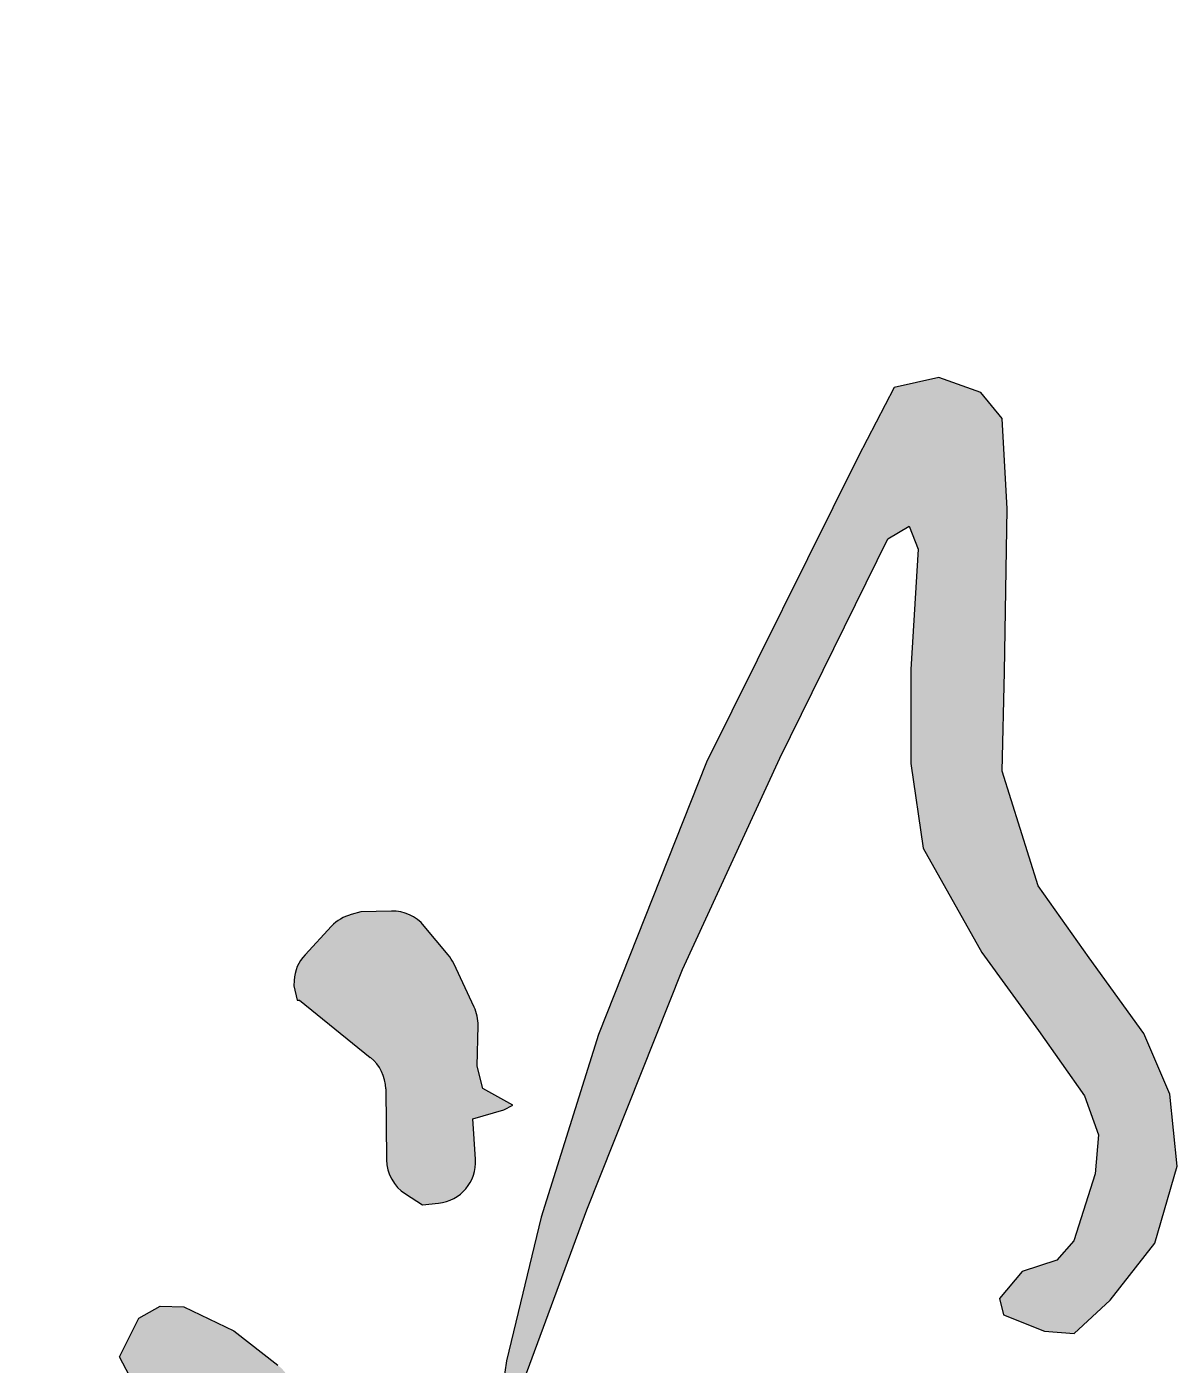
# Model space of a CAD drawing. Extents: x 1169373 to 1354985, y 649019 to 904199.
# Drawn here: x 1351048 to 1351523, y 696304 to 696856 of the extents above; entities that cross this region are included whole.
import ezdxf

# ---------------------------------------------------------------- set-up
doc = ezdxf.new("R2010")
doc.units = 0
doc.header["$LTSCALE"] = 1000
doc.header["$MEASUREMENT"] = 0
doc.layers.add('签名', color=7, linetype='Continuous')

msp = doc.modelspace()

# ---------------------------------------------------------------- hatches: boundary and pattern name
at = {"layer": '签名'}
h = msp.add_hatch(color=4, dxfattribs=at)
h.paths.add_polyline_path([(1350937.89, 696799.28), (1350959.57, 696796.36), (1350971.65, 696791.78), (1350981.66, 696786.37), (1350984.99, 696779.71), (1350985.83, 696771.79), (1350986.24, 696764.71), (1350986.24, 696763.05), (1350989.99, 696766.38), (1350995.41, 696774.71), (1351001.66, 696784.29), (1350999.16, 696795.11), (1350996.24, 696799.49, 0.161293), (1350979.39, 696812.64), (1350972.49, 696815.1), (1350945.81, 696823.01), (1350910.34, 696831.69, -0.055927), (1350903.22, 696834.3), (1350888.03, 696841.88, -0.036786), (1350883.74, 696844.44), (1350875.21, 696850.4, 0.116967), (1350860.63, 696856.18, 0.125161), (1350858.98, 696855.88), (1350850.21, 696851.87, 0.089225), (1350849.22, 696851.18, -0.045924), (1350849.7, 696851.58), (1350844.42, 696847.95, 0.195275), (1350843.01, 696845.81), (1350842.46, 696843.07, 0.293872), (1350843.8, 696839.64), (1350849.53, 696835.51), (1350855.36, 696833.43), (1350861.62, 696827.18), (1350863.75, 696812.29, 0.040442), (1350863.7, 696811.75, 0.74192), (1350869.93, 696809.86), (1350872.04, 696813.02), (1350881.21, 696815.93), (1350890.38, 696814.27), (1350897.46, 696809.27), (1350905.44, 696802.44, 0.146226), (1350907.22, 696801.65), (1350922.47, 696799.69)])
h.paths.add_polyline_path([(1351190.15, 696430.77, -0.224051), (1351196.5, 696417.72), (1351196.84, 696388.49, 0.252735), (1351204.67, 696374.37), (1351211.64, 696369.92), (1351218.31, 696370.59, 0.405395), (1351233.58, 696388.68), (1351232.41, 696405.44), (1351245.34, 696409.13), (1351249.03, 696410.98), (1351236.57, 696417.9), (1351234.26, 696427.12), (1351234.63, 696443.88, 0.116113), (1351233.02, 696451.5), (1351224.56, 696469.47, 0.062977), (1351222.27, 696473.07), (1351212.4, 696484.98, 0.230474), (1351198.86, 696491.13), (1351186.24, 696490.79), (1351182.23, 696489.73, 0.141943), (1351174.12, 696484.88), (1351163.19, 696473.14, 0.175293), (1351158.66, 696462.5), (1351158.54, 696460.34), (1351159.93, 696454.34), (1351160.85, 696454.34)])
h.paths.add_polyline_path([(1351163.29, 696281.25, 0.097987), (1351161.65, 696287.64), (1351156.84, 696297.64, 0.115547), (1351151.98, 696303.68), (1351133.83, 696317.85), (1351113.2, 696327.82), (1351103.37, 696328.01), (1351094.57, 696323.17), (1351086.59, 696307.21), (1351093.45, 696294.03, 0.112428), (1351098.33, 696288.27), (1351108.54, 696280.62), (1351117.5, 696274.92, -0.190711), (1351124.85, 696264.8), (1351132.28, 696235.76, -0.218827), (1351129.74, 696221.79), (1351117.86, 696204.83), (1351121.59, 696199.45, 0.115033), (1351127.31, 696194.27), (1351137.43, 696188.65, 0.14431), (1351146.81, 696186.55), (1351151.79, 696186.88), (1351157.53, 696199.5, 0.064737), (1351158.81, 696203.69), (1351164.19, 696235.33, 0.042109), (1351164.43, 696238.18), (1351164.43, 696261.34)])
h.paths.add_polyline_path([(1351004.57, 695876.53, 0.133698), (1351006.65, 695879.43), (1351010.33, 695889.27), (1351009.94, 695900.05), (1351009.94, 695904.16), (1351006.61, 695906.12), (1350999.16, 695906.51), (1350985.44, 695906.31), (1350979.11, 695906.92, -0.296761), (1350973.31, 695911.53), (1350971.91, 695915.72), (1350968.58, 695915.72), (1350965.49, 695910.93, -0.111035), (1350963.36, 695908.84), (1350958.97, 695906.12), (1350951.26, 695897.59, -0.159662), (1350947.58, 695895.49), (1350942.12, 695894.37), (1350928.4, 695895.54), (1350928.24, 695894.82), (1350927.93, 695888.24), (1350928.56, 695882.6), (1350933.26, 695877.59), (1350940.47, 695870.38), (1350944.55, 695870.7), (1350948.62, 695873.83), (1350952.07, 695872.58), (1350955.52, 695868.19), (1350956.78, 695861.3), (1350955.89, 695844.25, 0.22558), (1350958.12, 695838.85), (1350965.87, 695831.85), (1350969.32, 695832.48), (1350977.16, 695842.81), (1350986.31, 695851.05, 0.121444), (1350988.14, 695853.74), (1350992.5, 695865.51, -0.134274), (1350994.59, 695868.42)])
msp.add_hatch(color=4, dxfattribs=at).paths.add_polyline_path([(1351391.53, 696678.64), (1351328.98, 696552.56), (1351284.35, 696440.26), (1351260.75, 696364.86), (1351246.4, 696305.46), (1351242.3, 696277.29), (1351244.35, 696276.27), (1351247.4, 696280.74), (1351279.59, 696367.78), (1351319.06, 696467.1), (1351359.28, 696554.32), (1351403.86, 696644.87), (1351412.62, 696649.98), (1351416.28, 696640.49), (1351413.36, 696590.83), (1351413.36, 696552.13), (1351418.47, 696517.08), (1351442.59, 696474), (1351465.97, 696441.86), (1351484.97, 696414.85), (1351490.82, 696398.78), (1351489.36, 696382.72), (1351480.59, 696354.97), (1351473.57, 696347.03), (1351459.22, 696342.43), (1351449.99, 696331.16), (1351451.53, 696324.5), (1351468.47, 696317.77), (1351480.77, 696316.75), (1351495.63, 696330.58), (1351514.08, 696354.13), (1351523.31, 696385.88), (1351520.23, 696415.58), (1351509.47, 696440.67), (1351486.92, 696471.9), (1351465.91, 696501.6), (1351451.01, 696548.92), (1351452.03, 696589.88), (1351453.03, 696657.13), (1351450.98, 696694.51), (1351442.26, 696705.26), (1351424.84, 696711.41), (1351406.39, 696707.31)])

# ---------------------------------------------------------------- linework, layer by layer
at = {"layer": '签名', "color": 4}
for p, q in [((1351406.39, 696707.31, -1699.6), (1351391.53, 696678.64, -1699.6)), ((1351424.84, 696711.41, -1699.6), (1351406.39, 696707.31, -1699.6)), ((1351442.26, 696705.26, -1699.6), (1351424.84, 696711.41, -1699.6)), ((1351450.98, 696694.51, -1699.6), (1351442.26, 696705.26, -1699.6)), ((1351453.03, 696657.13, -1699.6), (1351450.98, 696694.51, -1699.6)), ((1351391.53, 696678.64, -1699.6), (1351328.98, 696552.56, -1699.6)), ((1351452.03, 696589.88, -1699.6), (1351453.03, 696657.13, -1699.6)), ((1351403.86, 696644.87, -1699.6), (1351412.62, 696649.98, -1699.6)), ((1351412.62, 696649.98, -1699.6), (1351416.28, 696640.49, -1699.6)), ((1351359.28, 696554.32, -1699.6), (1351403.86, 696644.87, -1699.6)), ((1351416.28, 696640.49, -1699.6), (1351413.36, 696590.83, -1699.6)), ((1351413.36, 696590.83, -1699.6), (1351413.36, 696552.13, -1699.6)), ((1351451.01, 696548.92, -1699.6), (1351452.03, 696589.88, -1699.6)), ((1351328.98, 696552.56, -1699.6), (1351284.35, 696440.26, -1699.6)), ((1351319.06, 696467.1, -1699.6), (1351359.28, 696554.32, -1699.6)), ((1351413.36, 696552.13, -1699.6), (1351418.47, 696517.08, -1699.6)), ((1351465.91, 696501.6, -1699.6), (1351451.01, 696548.92, -1699.6)), ((1351418.47, 696517.08, -1699.6), (1351442.59, 696474, -1699.6)), ((1351486.92, 696471.9, -1699.6), (1351465.91, 696501.6, -1699.6)), ((1351198.86, 696491.13, -1699.6), (1351186.24, 696490.79, -1699.6)), ((1351186.24, 696490.79, -1699.6), (1351182.23, 696489.73, -1699.6)), ((1351174.12, 696484.88, -1699.6), (1351163.19, 696473.14, -1699.6)), ((1351222.27, 696473.07, -1699.6), (1351212.4, 696484.98, -1699.6)), ((1351233.02, 696451.5, -1699.6), (1351224.56, 696469.47, -1699.6)), ((1351442.59, 696474, -1699.6), (1351465.97, 696441.86, -1699.6)), ((1351509.47, 696440.67, -1699.6), (1351486.92, 696471.9, -1699.6)), ((1351279.59, 696367.78, -1699.6), (1351319.06, 696467.1, -1699.6)), ((1351158.66, 696462.5, -1699.6), (1351158.54, 696460.34, -1699.6)), ((1351158.54, 696460.34, -1699.6), (1351159.93, 696454.34, -1699.6)), ((1351159.93, 696454.34, -1699.6), (1351160.85, 696454.34, -1699.6)), ((1351160.85, 696454.34, -1699.6), (1351190.15, 696430.77, -1699.6)), ((1351234.26, 696427.12, -1699.6), (1351234.63, 696443.88, -1699.6)), ((1351465.97, 696441.86, -1699.6), (1351484.97, 696414.85, -1699.6)), ((1351284.35, 696440.26, -1699.6), (1351260.75, 696364.86, -1699.6)), ((1351520.23, 696415.58, -1699.6), (1351509.47, 696440.67, -1699.6)), ((1351236.57, 696417.9, -1699.6), (1351234.26, 696427.12, -1699.6)), ((1351196.5, 696417.72, -1699.6), (1351196.84, 696388.49, -1699.6)), ((1351249.03, 696410.98, -1699.6), (1351236.57, 696417.9, -1699.6)), ((1351484.97, 696414.85, -1699.6), (1351490.82, 696398.78, -1699.6)), ((1351523.31, 696385.88, -1699.6), (1351520.23, 696415.58, -1699.6)), ((1351232.41, 696405.44, -1699.6), (1351245.34, 696409.13, -1699.6)), ((1351245.34, 696409.13, -1699.6), (1351249.03, 696410.98, -1699.6)), ((1351233.58, 696388.68, -1699.6), (1351232.41, 696405.44, -1699.6)), ((1351490.82, 696398.78, -1699.6), (1351489.36, 696382.72, -1699.6)), ((1351489.36, 696382.72, -1699.6), (1351480.59, 696354.97, -1699.6)), ((1351514.08, 696354.13, -1699.6), (1351523.31, 696385.88, -1699.6)), ((1351204.67, 696374.37, -1699.6), (1351211.64, 696369.92, -1699.6)), ((1351211.64, 696369.92, -1699.6), (1351218.31, 696370.59, -1699.6)), ((1351260.75, 696364.86, -1699.6), (1351246.4, 696305.46, -1699.6)), ((1351247.4, 696280.74, -1699.6), (1351279.59, 696367.78, -1699.6)), ((1351480.59, 696354.97, -1699.6), (1351473.57, 696347.03, -1699.6)), ((1351495.63, 696330.58, -1699.6), (1351514.08, 696354.13, -1699.6)), ((1351459.22, 696342.43, -1699.6), (1351449.99, 696331.16, -1699.6)), ((1351473.57, 696347.03, -1699.6), (1351459.22, 696342.43, -1699.6)), ((1351449.99, 696331.16, -1699.6), (1351451.53, 696324.5, -1699.6)), ((1351094.57, 696323.17, -1699.6), (1351103.37, 696328.01, -1699.6)), ((1351103.37, 696328.01, -1699.6), (1351113.2, 696327.82, -1699.6)), ((1351113.2, 696327.82, -1699.6), (1351133.83, 696317.85, -1699.6)), ((1351480.77, 696316.75, -1699.6), (1351495.63, 696330.58, -1699.6)), ((1351086.59, 696307.21, -1699.6), (1351094.57, 696323.17, -1699.6)), ((1351451.53, 696324.5, -1699.6), (1351468.47, 696317.77, -1699.6)), ((1351133.83, 696317.85, -1699.6), (1351151.98, 696303.68, -1699.6)), ((1351468.47, 696317.77, -1699.6), (1351480.77, 696316.75, -1699.6)), ((1351093.45, 696294.03, -1699.6), (1351086.59, 696307.21, -1699.6)), ((1351246.4, 696305.46, -1699.6), (1351242.3, 696277.29, -1699.6))]:
    msp.add_line(p, q, dxfattribs=at)
for centre, start, end in [((1351199.31, 696474.14, -1699.6), 39.6328, 91.5469), ((1351186.56, 696473.29, -1699.6), 104.7325, 137.0476), ((1351175.63, 696461.56, -1699.6), 137.0476, 176.8177), ((1351209.18, 696462.22, -1699.6), 25.2184, 39.6328), ((1351217.64, 696444.26, -1699.6), 358.726, 25.2184), ((1351179.5, 696417.52, -1699.6), 0.6667, 51.1811), ((1351213.83, 696388.69, -1699.6), 180.6667, 237.4012), ((1351216.62, 696387.5, -1699.6), 275.7061, 3.9756)]:
    msp.add_arc(centre, 17, start, end, dxfattribs=at)

doc.saveas('drawing.dxf')
